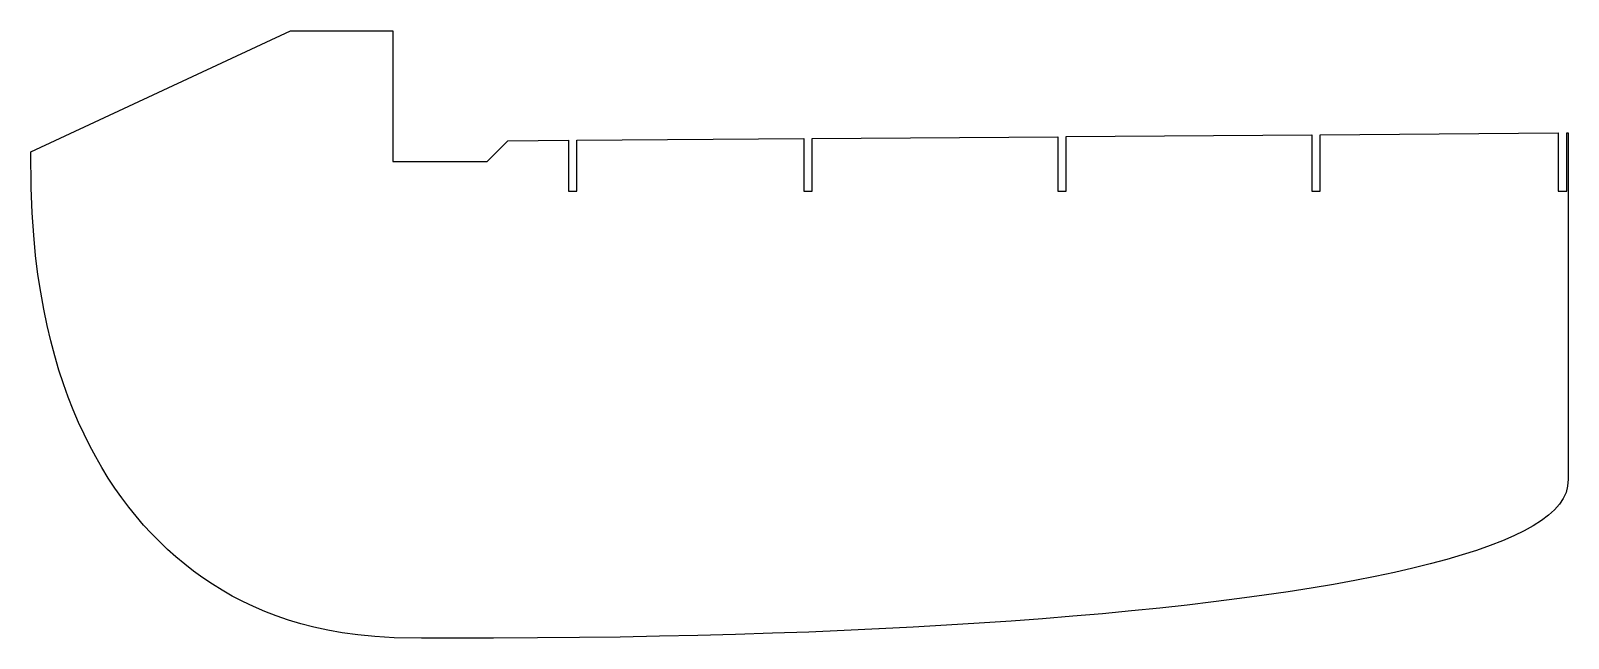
# Model space of a CAD drawing. Header units: millimetres. Extents: x 0 to 1634, y 0 to 646.
import ezdxf

# ---------------------------------------------------------------- set-up
doc = ezdxf.new("R2010")
doc.units = ezdxf.units.MM

msp = doc.modelspace()

# ---------------------------------------------------------------- linework, layer by layer
msp.add_lwpolyline([(0.45, 478.73), (0, 516.9), (276, 645.6), (385, 645.6), (385, 506.59), (385.03, 506.57), (385.04, 506.57), (385.04, 506.57), (385.04, 506.57), (385.04, 506.57), (385.05, 506.56), (385.05, 506.56), (385.06, 506.56), (385.06, 506.55), (385, 506.5), (385, 506.5), (385.08, 506.53), (385.08, 506.53), (385.08, 506.5), (485, 506.5), (507.18, 528.68), (571.5, 529.16), (571.5, 475.08), (571.51, 475.08), (571.5, 475), (580.5, 475), (580.49, 475.08), (580.49, 475.08), (580.49, 475.08), (580.5, 475.08), (580.5, 529.22), (821.5, 531.02), (821.5, 475.08), (821.51, 475.08), (821.51, 475.08), (821.5, 475), (830.5, 475), (830.48, 475.08), (830.48, 475.08), (830.49, 475.08), (830.5, 475.08), (830.5, 531.09), (1091.5, 533.04), (1091.5, 475.08), (1091.51, 475.08), (1091.51, 475.08), (1091.51, 475.08), (1091.5, 475), (1100.5, 475), (1100.48, 475.08), (1100.48, 475.08), (1100.48, 475.08), (1100.49, 475.08), (1100.5, 475.08), (1100.5, 533.11), (1361.5, 535.06), (1361.5, 475.1), (1361.5, 475.08), (1361.51, 475.08), (1361.51, 475.08), (1361.51, 475.08), (1361.5, 475), (1370.5, 475), (1370.47, 475.07), (1370.47, 475.08), (1370.48, 475.08), (1370.48, 475.08), (1370.48, 475.08), (1370.49, 475.08), (1370.49, 475.08), (1370.5, 475.09), (1370.5, 535.13), (1623.5, 537.02), (1623.5, 475), (1632.5, 475), (1632.5, 537.08), (1634, 537.09), (1634, 169.08), (1634.03, 169.08), (1634.03, 169.07), (1634.04, 169.07), (1634.05, 169.06), (1634.06, 169.06), (1634.06, 169.05), (1634.06, 169.05), (1634.06, 169.05), (1634.06, 169.05), (1634.06, 169.05), (1634, 169), (1634, 168.92), (1633.99, 168.92), (1633.42, 161.54), (1633.44, 161.53), (1633.42, 161.45), (1631.67, 154.84), (1628.77, 148.54), (1628.74, 148.47), (1628.73, 148.47), (1628.72, 148.47), (1624.7, 142.46), (1624.65, 142.39), (1624.64, 142.39), (1619.47, 136.53), (1613.1, 130.75), (1605.57, 125.09), (1596.91, 119.54), (1587.11, 114.1), (1576.18, 108.77), (1576.11, 108.74), (1576.11, 108.74), (1564.13, 103.55), (1564.06, 103.51), (1564.06, 103.52), (1550.98, 98.43), (1550.9, 98.4), (1550.9, 98.4), (1536.72, 93.41), (1536.64, 93.38), (1536.64, 93.38), (1521.37, 88.5), (1521.3, 88.47), (1521.3, 88.48), (1504.95, 83.7), (1487.46, 79), (1468.92, 74.42), (1449.34, 69.96), (1428.74, 65.6), (1407.12, 61.37), (1384.52, 57.26), (1360.95, 53.27), (1360.94, 53.27), (1360.94, 53.27), (1336.41, 49.41), (1336.39, 49.41), (1310.92, 45.68), (1310.9, 45.67), (1284.5, 42.07), (1284.49, 42.07), (1257.17, 38.6), (1228.98, 35.27), (1228.95, 35.27), (1199.89, 32.07), (1199.86, 32.07), (1199.86, 32.07), (1169.94, 29.02), (1169.92, 29.02), (1139.16, 26.11), (1139.14, 26.1), (1107.55, 23.34), (1107.54, 23.33), (1107.54, 23.34), (1075.15, 20.72), (1075.13, 20.72), (1075.13, 20.72), (1041.95, 18.24), (1041.93, 18.24), (1007.98, 15.92), (1007.96, 15.92), (1007.96, 15.92), (973.25, 13.75), (973.23, 13.75), (973.23, 13.75), (937.77, 11.74), (937.74, 11.74), (937.74, 11.74), (901.54, 9.88), (901.52, 9.88), (864.57, 8.17), (864.55, 8.17), (826.85, 6.63), (826.84, 6.62), (826.84, 6.63), (788.39, 5.24), (788.37, 5.24), (749.15, 4.02), (749.14, 4.02), (709.11, 2.96), (709.09, 2.95), (709.09, 2.95), (668.19, 2.05), (668.17, 2.05), (626.3, 1.32), (626.28, 1.32), (626.28, 1.32), (583.25, 0.74), (583.23, 0.74), (583.23, 0.74), (538.71, 0.33), (538.69, 0.33), (538.69, 0.33), (491.9, 0.08), (491.88, 0.08), (438.52, 0), (438.5, 0), (438.5, 0), (415.25, 0), (386.11, 0.5), (365.66, 1.7), (347.65, 3.47), (331.12, 5.76), (315.65, 8.52), (301.03, 11.72), (287.1, 15.34), (273.78, 19.35), (260.99, 23.75), (248.67, 28.51), (236.79, 33.63), (225.31, 39.09), (214.21, 44.89), (203.46, 51.01), (193.04, 57.45), (182.93, 64.22), (173.12, 71.29), (163.61, 78.68), (154.36, 86.39), (145.39, 94.4), (136.67, 102.73), (128.2, 111.38), (119.98, 120.35), (112.01, 129.65), (104.27, 139.28), (96.76, 149.25), (89.49, 159.56), (82.45, 170.24), (75.65, 181.29), (69.08, 192.72), (62.75, 204.54), (56.66, 216.78), (50.81, 229.45), (45.22, 242.57), (39.88, 256.17), (34.8, 270.26), (30, 284.89), (25.48, 300.1), (21.27, 315.91), (17.36, 332.39), (13.78, 349.62), (10.54, 367.67), (7.67, 386.68), (5.19, 406.82), (3.13, 428.41), (1.53, 451.95)], close=True)

doc.saveas('drawing.dxf')
